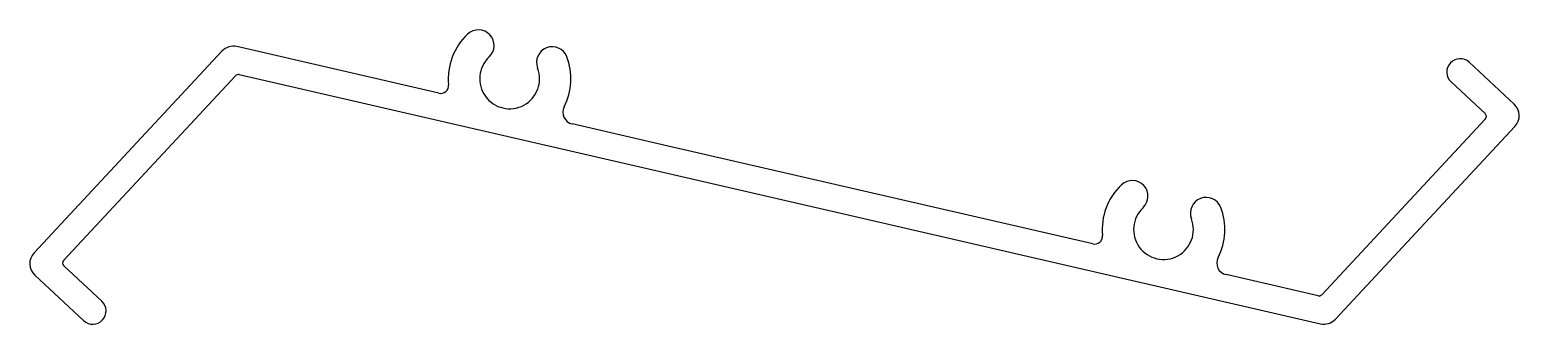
# Model space of a CAD drawing. Extents: x -48 to 46.9, y 11 to 29.8.
import ezdxf

# ---------------------------------------------------------------- set-up
doc = ezdxf.new("R2010")
doc.units = 0
doc.layers.get('0').update_dxf_attribs({"linetype": 'CONTINUOUS'})

msp = doc.modelspace()

# ---------------------------------------------------------------- linework, layer by layer
for p, q in [((-21.921, 25.722), (-34.782, 28.685)), ((-35.738, 28.392), (-47.696, 15.557)), ((42.483, 27.65), (42.482, 27.65)), ((46.547, 25.024), (43.684, 27.692)), ((-45.804, 15.094), (-34.868, 26.832)), ((-34.629, 26.905), (-8.657, 20.922)), ((42.525, 26.448), (44.694, 24.428)), ((-7.319, 22.358), (-13.432, 23.767)), ((44.706, 24.074), (34.295, 12.9)), ((35.165, 11.34), (46.597, 23.611)), ((19.712, 16.132), (-7.319, 22.358)), ((-8.657, 20.922), (34.209, 11.047)), ((-43.38, 12.493), (-45.792, 14.74)), ((-47.646, 14.144), (-44.539, 11.25)), ((34.056, 12.827), (28.2, 14.176)), ((-43.338, 11.292), (-43.338, 11.292))]:
    msp.add_line(p, q)
for centre, radius, start, end in [((-17.414, 26.639), 3.905, 133.17495, 185.48262), ((-19.401, 28.757), 1, 313.17495, 133.17495), ((-35.006, 27.71), 1, 77.02735, 137.02499), ((-14.702, 27.682), 1, 21.04434, 201.04434), ((-17.414, 26.639), 1.905, 133.17495, 21.04434), ((-17.414, 26.639), 3.905, 332.85082, 21.04434), ((43.104, 27.07), 0.85, 137.02499, 227.02499), ((43.104, 27.07), 0.85, 47.02499, 137.02499), ((-34.685, 26.662), 0.25, 77.02735, 137.02499), ((-21.806, 26.217), 0.508, 257.02735, 5.48262), ((-13.261, 24.509), 0.762, 152.85082, 257.02735), ((45.866, 24.292), 1, 317.02499, 47.02499), ((44.523, 24.245), 0.25, 317.02499, 47.02499), ((22.231, 19.167), 1, 313.17495, 133.17495), ((24.219, 17.048), 3.905, 133.17495, 185.48262), ((26.93, 18.091), 1, 21.04434, 201.04434), ((24.219, 17.048), 1.905, 133.17495, 21.04434), ((24.219, 17.048), 3.905, 332.85082, 21.04434), ((19.826, 16.627), 0.508, 257.02735, 5.48262), ((-46.964, 14.876), 1, 137.02499, 227.02499), ((28.371, 14.919), 0.762, 152.85082, 257.02735), ((-45.622, 14.923), 0.25, 137.02499, 227.02499), ((-43.96, 11.871), 0.85, 317.02499, 47.02499), ((34.112, 13.071), 0.25, 257.02735, 317.02499), ((-43.96, 11.871), 0.85, 227.02499, 317.02499), ((34.433, 12.022), 1, 257.02735, 317.02499)]:
    msp.add_arc(centre, radius, start, end)

doc.saveas('drawing.dxf')
